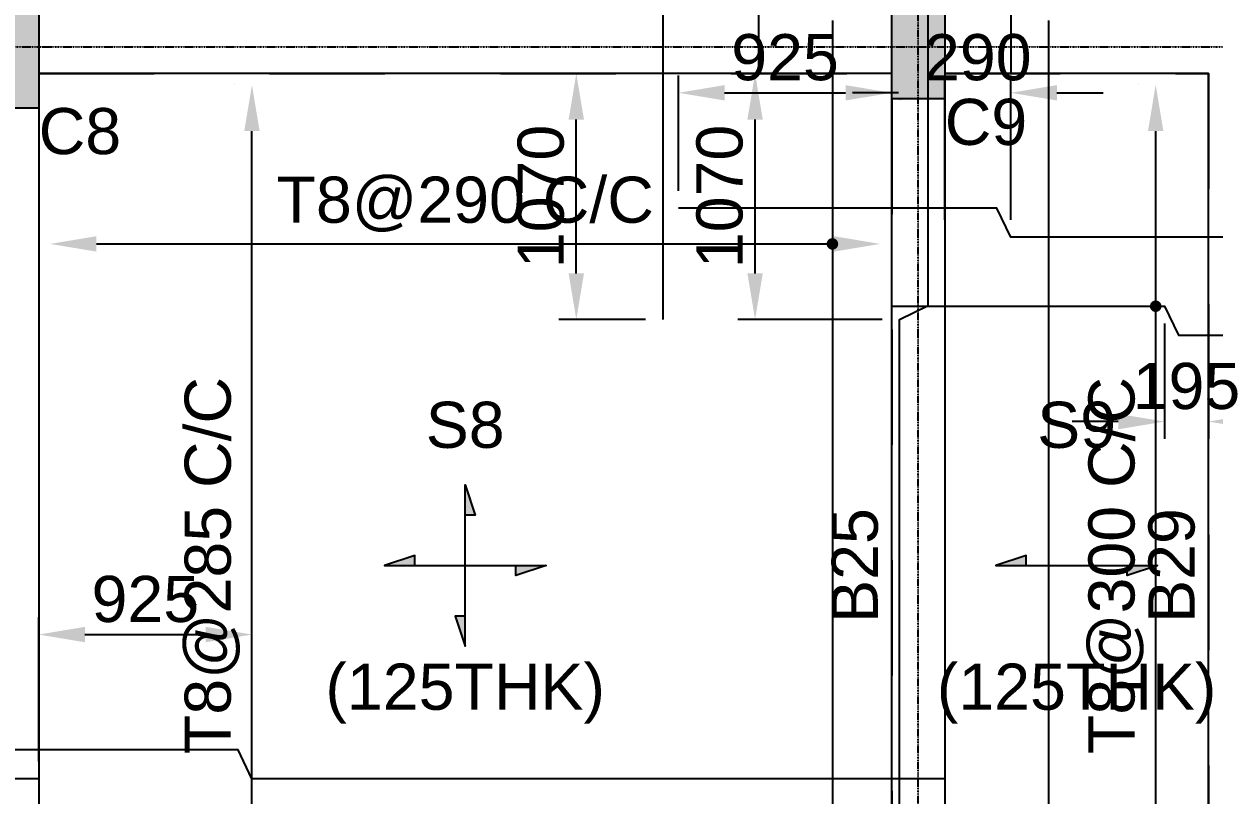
# Model space of a CAD drawing. Header units: inches. Extents: x -816171 to 9366335, y -450961 to 689132.
# Drawn here: x 8800546 to 8805703, y 261852 to 265196 of the extents above; entities that cross this region are included whole.
import ezdxf
from ezdxf.enums import TextEntityAlignment as Align

# ---------------------------------------------------------------- set-up
doc = ezdxf.new("R2010")
doc.units = ezdxf.units.IN
doc.header["$MEASUREMENT"] = 0
doc.linetypes.add('SCCenter', pattern=[1.2, 0.5, -0.3, 0.1, -0.3])
doc.linetypes.add('SCHidden', pattern=[1000, 500, -500])
for name, color, linetype in [('BarLabels', 31, 'Continuous'), ('Beam', 3, 'Continuous'), ('Beam Nos', 7, 'Continuous'), ('Column', 2, 'Continuous'), ('Column Nos', 7, 'Continuous'), ('Dimension', 31, 'Continuous'), ('Grid Line', 8, 'Continuous'), ('Plan Reinforcement', 4, 'Continuous'), ('Slab', 251, 'Continuous'), ('Slab Nos', 7, 'Continuous')]:
    doc.layers.add(name, color=color, linetype=linetype)
doc.styles.add('SC-BBS1', font='SansSerif')
doc.styles.add('SC-BBS2', font='SansSerif')
doc.dimstyles.new('SCDim', dxfattribs={"dimtxt": 200, "dimasz": 200, "dimexe": 75, "dimexo": 75, "dimgap": 50, "dimtad": 1, "dimtoh": 1, "dimdec": 0, "dimzin": 0, "dimdsep": 46, "dimtxsty": 'SC-BBS2', "dimcen": 0.09, "dimclrd": 8, "dimclre": 8, "dimclrt": 31, "dimadec": 0, "dimazin": 0, "dimtfac": 1, "dimtdec": 0, "dimtix": 1, "dimtofl": 0, "dimtmove": 0, "dimatfit": 3, "dimfxl": 1, "dimtolj": 1, "dimtzin": 0, "dimarcsym": 0})

# ---------------------------------------------------------------- blocks, each defined once
blk = doc.blocks.new('*D3272')
at = {"layer": 'DEFPOINTS', "color": 0, "transparency": 16777216}
for p in [(8802939.7, 264980.8), (8803314.7, 264980.8), (8803314.7, 263914.3)]:
    blk.add_point(p, dxfattribs=at)
at = {"layer": 'Dimension', "color": 8, "lineweight": -2, "transparency": 16777216}
for p, q in [((8803239.7, 264980.8), (8802864.7, 264980.8)), ((8802939.7, 264114.3), (8802939.7, 264780.8)), ((8803239.7, 263914.3), (8802864.7, 263914.3))]:
    blk.add_line(p, q, dxfattribs=at)
at = {"layer": 'Dimension', "color": 8, "transparency": 16777216}
for points in [[(8802906.3, 264780.8), (8802973, 264780.8), (8802939.7, 264980.8)], [(8802906.3, 264114.3), (8802973, 264114.3), (8802939.7, 263914.3)]]:
    blk.add_solid(points, dxfattribs=at)
at = {"layer": 'Dimension', "color": 31, "transparency": 16777216, "insert": (8802786.6, 264447.6), "char_height": 200, "attachment_point": 5, "rotation": 90, "style": 'SC-BBS2'}
blk.add_mtext('\\A1;1070', dxfattribs=at)
blk = doc.blocks.new('*D3219')
at = {"layer": 'BarLabels', "color": 8, "lineweight": -2, "transparency": 16777216}
blk.add_line((8800860.9, 264241.8), (8804055.9, 264241.8), dxfattribs=at)
at = {"layer": 'BarLabels', "color": 8, "transparency": 16777216}
for points in [[(8800860.9, 264275.2), (8800860.9, 264208.5), (8800660.9, 264241.8)], [(8804055.9, 264275.2), (8804055.9, 264208.5), (8804255.9, 264241.8)]]:
    blk.add_solid(points, dxfattribs=at)
at = {"layer": 'DEFPOINTS', "color": 0, "transparency": 16777216}
for p in [(8800660.9, 264241.8), (8804255.9, 264241.8), (8804255.9, 264241.8)]:
    blk.add_point(p, dxfattribs=at)
at = {"layer": 'BarLabels', "color": 31, "transparency": 16777216, "insert": (8802458.4, 264413.4), "char_height": 200, "attachment_point": 5, "style": 'SC-BBS2'}
blk.add_mtext('\\A1;T8@290 C/C', dxfattribs=at)
blk = doc.blocks.new('*D3220')
at = {"layer": 'DEFPOINTS', "color": 0, "transparency": 16777216}
for p in [(8803714.1, 264980.8), (8804339.1, 264980.8), (8804339.1, 263914.3)]:
    blk.add_point(p, dxfattribs=at)
at = {"layer": 'Dimension', "color": 8, "lineweight": -2, "transparency": 16777216}
for p, q in [((8804264.1, 264980.8), (8803639.1, 264980.8)), ((8803714.1, 264114.3), (8803714.1, 264780.8)), ((8804264.1, 263914.3), (8803639.1, 263914.3))]:
    blk.add_line(p, q, dxfattribs=at)
at = {"layer": 'Dimension', "color": 8, "transparency": 16777216}
for points in [[(8803680.8, 264780.8), (8803747.4, 264780.8), (8803714.1, 264980.8)], [(8803680.8, 264114.3), (8803747.4, 264114.3), (8803714.1, 263914.3)]]:
    blk.add_solid(points, dxfattribs=at)
at = {"layer": 'Dimension', "color": 31, "transparency": 16777216, "insert": (8803561.1, 264447.6), "char_height": 200, "attachment_point": 5, "rotation": 90, "style": 'SC-BBS2'}
blk.add_mtext('\\A1;1070', dxfattribs=at)
blk = doc.blocks.new('*D3222')
at = {"layer": 'BarLabels', "color": 8, "lineweight": -2, "transparency": 16777216}
blk.add_line((8800860.9, 264241.8), (8804055.9, 264241.8), dxfattribs=at)
at = {"layer": 'BarLabels', "color": 8, "transparency": 16777216}
for points in [[(8800860.9, 264275.2), (8800860.9, 264208.5), (8800660.9, 264241.8)], [(8804055.9, 264275.2), (8804055.9, 264208.5), (8804255.9, 264241.8)]]:
    blk.add_solid(points, dxfattribs=at)
at = {"layer": 'DEFPOINTS', "color": 0, "transparency": 16777216}
for p in [(8800660.9, 264241.8), (8804255.9, 264241.8), (8804255.9, 264241.8)]:
    blk.add_point(p, dxfattribs=at)
at = {"layer": 'BarLabels', "color": 31, "transparency": 16777216, "insert": (8802458.4, 264413.4), "char_height": 200, "attachment_point": 5, "style": 'SC-BBS2'}
blk.add_mtext('\\A1;T8@290 C/C', dxfattribs=at)
blk = doc.blocks.new('*D3225')
at = {"layer": 'BarLabels', "color": 8, "lineweight": -2, "transparency": 16777216}
for p, q in [((8801459.7, 264930.8), (8801459.7, 264930.8)), ((8801534.7, 260964.8), (8801534.7, 264730.8)), ((8801459.7, 260764.8), (8801459.7, 260764.8))]:
    blk.add_line(p, q, dxfattribs=at)
at = {"layer": 'BarLabels', "color": 8, "transparency": 16777216}
for points in [[(8801501.3, 264730.8), (8801568, 264730.8), (8801534.7, 264930.8)], [(8801501.3, 260964.8), (8801568, 260964.8), (8801534.7, 260764.8)]]:
    blk.add_solid(points, dxfattribs=at)
at = {"layer": 'DEFPOINTS', "color": 0, "transparency": 16777216}
for p in [(8801534.7, 264930.8), (8801534.7, 264930.8), (8801534.7, 260764.8)]:
    blk.add_point(p, dxfattribs=at)
at = {"layer": 'BarLabels', "color": 31, "transparency": 16777216, "insert": (8801363.1, 262847.8), "char_height": 200, "attachment_point": 5, "rotation": 90, "style": 'SC-BBS2'}
blk.add_mtext('\\A1;T8@285 C/C', dxfattribs=at)
blk = doc.blocks.new('*D3226')
at = {"layer": 'DEFPOINTS', "color": 0, "transparency": 16777216}
for p in [(8801534.7, 262548.6), (8800610.9, 261923.6), (8801534.7, 261923.6)]:
    blk.add_point(p, dxfattribs=at)
at = {"layer": 'Dimension', "color": 8, "lineweight": -2, "transparency": 16777216}
for p, q in [((8800610.9, 261998.6), (8800610.9, 262623.6)), ((8801534.7, 261998.6), (8801534.7, 262623.6)), ((8800810.9, 262548.6), (8801334.7, 262548.6))]:
    blk.add_line(p, q, dxfattribs=at)
at = {"layer": 'Dimension', "color": 8, "transparency": 16777216}
for points in [[(8800810.9, 262581.9), (8800810.9, 262515.2), (8800610.9, 262548.6)], [(8801334.7, 262581.9), (8801334.7, 262515.2), (8801534.7, 262548.6)]]:
    blk.add_solid(points, dxfattribs=at)
at = {"layer": 'Dimension', "color": 31, "transparency": 16777216, "insert": (8801072.8, 262701.6), "char_height": 200, "attachment_point": 5, "style": 'SC-BBS2'}
blk.add_mtext('\\A1;925', dxfattribs=at)
blk = doc.blocks.new('*D3228')
at = {"layer": 'BarLabels', "color": 8, "lineweight": -2, "transparency": 16777216}
for p, q in [((8801459.7, 264930.8), (8801459.7, 264930.8)), ((8801534.7, 260964.8), (8801534.7, 264730.8)), ((8801459.7, 260764.8), (8801459.7, 260764.8))]:
    blk.add_line(p, q, dxfattribs=at)
at = {"layer": 'BarLabels', "color": 8, "transparency": 16777216}
for points in [[(8801501.3, 264730.8), (8801568, 264730.8), (8801534.7, 264930.8)], [(8801501.3, 260964.8), (8801568, 260964.8), (8801534.7, 260764.8)]]:
    blk.add_solid(points, dxfattribs=at)
at = {"layer": 'DEFPOINTS', "color": 0, "transparency": 16777216}
for p in [(8801534.7, 264930.8), (8801534.7, 264930.8), (8801534.7, 260764.8)]:
    blk.add_point(p, dxfattribs=at)
at = {"layer": 'BarLabels', "color": 31, "transparency": 16777216, "insert": (8801363.1, 262847.8), "char_height": 200, "attachment_point": 5, "rotation": 90, "style": 'SC-BBS2'}
blk.add_mtext('\\A1;T8@285 C/C', dxfattribs=at)
blk = doc.blocks.new('*D3229')
at = {"layer": 'DEFPOINTS', "color": 0, "transparency": 16777216}
for p in [(8805487.6, 263971.8), (8805677.9, 263971.8), (8805677.9, 263471.8)]:
    blk.add_point(p, dxfattribs=at)
at = {"layer": 'Dimension', "color": 8, "lineweight": -2, "transparency": 16777216}
for p, q in [((8805487.6, 263896.8), (8805487.6, 263396.8)), ((8805677.9, 263896.8), (8805677.9, 263396.8)), ((8805287.6, 263471.8), (8805087.6, 263471.8)), ((8805877.9, 263471.8), (8806077.9, 263471.8))]:
    blk.add_line(p, q, dxfattribs=at)
at = {"layer": 'Dimension', "color": 8, "transparency": 16777216}
for points in [[(8805287.6, 263505.1), (8805287.6, 263438.5), (8805487.6, 263471.8)], [(8805877.9, 263505.1), (8805877.9, 263438.5), (8805677.9, 263471.8)]]:
    blk.add_solid(points, dxfattribs=at)
at = {"layer": 'Dimension', "color": 31, "transparency": 16777216, "insert": (8805582.7, 263624.8), "char_height": 200, "attachment_point": 5, "style": 'SC-BBS2'}
blk.add_mtext('\\A1;195', dxfattribs=at)
blk = doc.blocks.new('*D3230')
at = {"layer": 'BarLabels', "color": 8, "lineweight": -2, "transparency": 16777216}
for p, q in [((8805374.5, 264930.8), (8805374.5, 264930.8)), ((8805449.5, 260964.8), (8805449.5, 264730.8)), ((8805374.5, 260764.8), (8805374.5, 260764.8))]:
    blk.add_line(p, q, dxfattribs=at)
at = {"layer": 'BarLabels', "color": 8, "transparency": 16777216}
for points in [[(8805416.2, 264730.8), (8805482.8, 264730.8), (8805449.5, 264930.8)], [(8805416.2, 260964.8), (8805482.8, 260964.8), (8805449.5, 260764.8)]]:
    blk.add_solid(points, dxfattribs=at)
at = {"layer": 'DEFPOINTS', "color": 0, "transparency": 16777216}
for p in [(8805449.5, 264930.8), (8805449.5, 264930.8), (8805449.5, 260764.8)]:
    blk.add_point(p, dxfattribs=at)
at = {"layer": 'BarLabels', "color": 31, "transparency": 16777216, "insert": (8805278, 262847.8), "char_height": 200, "attachment_point": 5, "rotation": 90, "style": 'SC-BBS2'}
blk.add_mtext('\\A1;T8@300 C/C', dxfattribs=at)
blk = doc.blocks.new('*D3231')
at = {"layer": 'DEFPOINTS', "color": 0, "transparency": 16777216}
for p in [(8804821.4, 264896.8), (8804535.9, 264271.8), (8804821.4, 264271.8)]:
    blk.add_point(p, dxfattribs=at)
at = {"layer": 'Dimension', "color": 8, "lineweight": -2, "transparency": 16777216}
for p, q in [((8804535.9, 264346.8), (8804535.9, 264971.8)), ((8804821.4, 264346.8), (8804821.4, 264971.8)), ((8804335.9, 264896.8), (8804135.9, 264896.8)), ((8805021.4, 264896.8), (8805221.4, 264896.8))]:
    blk.add_line(p, q, dxfattribs=at)
at = {"layer": 'Dimension', "color": 8, "transparency": 16777216}
for points in [[(8804335.9, 264930.1), (8804335.9, 264863.5), (8804535.9, 264896.8)], [(8805021.4, 264930.1), (8805021.4, 264863.5), (8804821.4, 264896.8)]]:
    blk.add_solid(points, dxfattribs=at)
at = {"layer": 'Dimension', "color": 31, "transparency": 16777216, "insert": (8804678.7, 265049.8), "char_height": 200, "attachment_point": 5, "style": 'SC-BBS2'}
blk.add_mtext('\\A1;290', dxfattribs=at)
blk = doc.blocks.new('*D3232')
at = {"layer": 'DEFPOINTS', "color": 0, "transparency": 16777216}
for p in [(8804305.9, 264896.8), (8803382.2, 264396.8), (8804305.9, 264396.8)]:
    blk.add_point(p, dxfattribs=at)
at = {"layer": 'Dimension', "color": 8, "lineweight": -2, "transparency": 16777216}
for p, q in [((8803382.2, 264471.8), (8803382.2, 264971.8)), ((8804305.9, 264471.8), (8804305.9, 264971.8)), ((8803582.2, 264896.8), (8804105.9, 264896.8))]:
    blk.add_line(p, q, dxfattribs=at)
at = {"layer": 'Dimension', "color": 8, "transparency": 16777216}
for points in [[(8803582.2, 264930.1), (8803582.2, 264863.5), (8803382.2, 264896.8)], [(8804105.9, 264930.1), (8804105.9, 264863.5), (8804305.9, 264896.8)]]:
    blk.add_solid(points, dxfattribs=at)
at = {"layer": 'Dimension', "color": 31, "transparency": 16777216, "insert": (8803844, 265049.8), "char_height": 200, "attachment_point": 5, "style": 'SC-BBS2'}
blk.add_mtext('\\A1;925', dxfattribs=at)
blk = doc.blocks.new('*D3233')
at = {"layer": 'BarLabels', "color": 8, "lineweight": -2, "transparency": 16777216}
for p, q in [((8805374.5, 264930.8), (8805374.5, 264930.8)), ((8805449.5, 260964.8), (8805449.5, 264730.8)), ((8805374.5, 260764.8), (8805374.5, 260764.8))]:
    blk.add_line(p, q, dxfattribs=at)
at = {"layer": 'BarLabels', "color": 8, "transparency": 16777216}
for points in [[(8805416.2, 264730.8), (8805482.8, 264730.8), (8805449.5, 264930.8)], [(8805416.2, 260964.8), (8805482.8, 260964.8), (8805449.5, 260764.8)]]:
    blk.add_solid(points, dxfattribs=at)
at = {"layer": 'DEFPOINTS', "color": 0, "transparency": 16777216}
for p in [(8805449.5, 264930.8), (8805449.5, 264930.8), (8805449.5, 260764.8)]:
    blk.add_point(p, dxfattribs=at)
at = {"layer": 'BarLabels', "color": 31, "transparency": 16777216, "insert": (8805278, 262847.8), "char_height": 200, "attachment_point": 5, "rotation": 90, "style": 'SC-BBS2'}
blk.add_mtext('\\A1;T8@300 C/C', dxfattribs=at)

msp = doc.modelspace()

# ---------------------------------------------------------------- hatches: boundary and pattern name
at = {"layer": 'Column'}
for points in [[(8800610.91634, 264830.80854), (8800380.91634, 264830.80854), (8800380.91634, 265360.80854), (8800610.91634, 265360.80854)], [(8804535.91634, 264870.80854), (8804305.91634, 264870.80854), (8804305.91634, 265320.80854), (8804535.91634, 265320.80854)]]:
    msp.add_hatch(color=256, dxfattribs=at).paths.add_polyline_path(points, flags=0)
at = {"layer": 'Slab Nos'}
for points in [[(8802458.41634, 263197.80854), (8802502.16634, 263066.55854), (8802458.41634, 263066.55854)], [(8802239.66634, 262847.80854), (8802239.66634, 262891.55854), (8802108.41634, 262847.80854)], [(8804888.16634, 262847.80854), (8804888.16634, 262891.55854), (8804756.91634, 262847.80854)], [(8802808.41634, 262847.80854), (8802677.16634, 262804.05854), (8802677.16634, 262847.80854)], [(8805456.91634, 262847.80854), (8805325.66634, 262804.05854), (8805325.66634, 262847.80854)], [(8802458.41634, 262629.05854), (8802414.66634, 262629.05854), (8802458.41634, 262497.80854)]]:
    msp.add_hatch(color=256, dxfattribs=at).paths.add_polyline_path(points, flags=0)

# ---------------------------------------------------------------- linework, layer by layer
at = {"layer": 'BarLabels', "color": 8, "const_width": 25}
for points in [[(8804036.59494, 264241.81854, 1), (8804061.59494, 264241.81854, 1)], [(8804036.59494, 264241.81854, 1), (8804061.59494, 264241.81854, 1)], [(8805437.01634, 263971.80854, 1), (8805462.01634, 263971.80854, 1)], [(8805437.01634, 263971.80854, 1), (8805462.01634, 263971.80854, 1)]]:
    msp.add_lwpolyline(points, format="xyb", close=True, dxfattribs=at)
at = {"layer": 'Beam', "linetype": 'SCHidden'}
for p, q in [((8800610.91634, 264980.80854), (8804305.91634, 264980.80854)), ((8804535.91634, 264980.80854), (8805677.91634, 264980.80854)), ((8805677.91634, 264980.80854), (8805677.91634, 260714.80854)), ((8804305.91634, 264870.80854), (8804305.91634, 260824.80854)), ((8804535.91634, 264870.80854), (8804535.91634, 260824.80854)), ((8800610.91634, 264830.80854), (8800610.91634, 260864.80854))]:
    msp.add_line(p, q, dxfattribs=at)
at = {"layer": 'Column'}
for points in [[(8800610.91634, 264830.80854), (8800380.91634, 264830.80854), (8800380.91634, 265360.80854), (8800610.91634, 265360.80854)], [(8804535.91634, 264870.80854), (8804305.91634, 264870.80854), (8804305.91634, 265320.80854), (8804535.91634, 265320.80854)]]:
    msp.add_lwpolyline(points, close=True, dxfattribs=at)
at = {"layer": 'Grid Line', "linetype": 'SCCenter'}
for p, q in [((8804420.91634, 255965.80854), (8804420.91634, 277653.80854)), ((8794071.91634, 265095.80854), (8808292.91634, 265095.80854))]:
    msp.add_line(p, q, dxfattribs=at)
at = {"layer": 'Plan Reinforcement'}
for points in [[(8803729.66634, 264980.80854), (8803729.66634, 268838.55854), (8803854.66634, 268898.55854), (8803854.66634, 271468.05854)], [(8803439.66634, 270277.80854), (8803439.66634, 266420.05854), (8803314.66634, 266360.05854), (8803314.66634, 263914.30854)], [(8804821.41134, 270277.80854), (8804821.41134, 264980.80854)], [(8804339.09494, 260484.80854), (8804339.09494, 263914.30854), (8804464.09494, 263974.30854), (8804464.09494, 266420.05854)], [(8804049.09494, 265210.80854), (8804049.09494, 261781.30854), (8803924.09494, 261721.30854), (8803924.09494, 260008.80854)], [(8804984.55134, 265210.80854), (8804984.55134, 260484.80854)], [(8805857.91634, 264271.80854), (8804821.41634, 264271.80854), (8804761.41634, 264396.80854), (8803382.16634, 264396.80854)], [(8804305.91634, 263971.80854), (8805487.58301, 263971.80854), (8805547.58301, 263846.80854), (8805857.91634, 263846.80854)], [(8800610.91634, 261923.30104), (8797302.58301, 261923.30104), (8797242.58301, 262048.30104), (8796506.91634, 262048.30104)], [(8804535.91634, 261923.55104), (8801534.66634, 261923.55104), (8801474.66634, 262048.55104), (8799457.41634, 262048.55104)]]:
    msp.add_lwpolyline(points, dxfattribs=at)
at = {"layer": 'Slab'}
for points in [[(8804305.91634, 260714.80854), (8804305.91634, 260824.80854), (8804305.91634, 264870.80854), (8804305.91634, 264980.80854), (8800610.91634, 264980.80854), (8800610.91634, 264830.80854), (8800610.91634, 260864.80854), (8800610.91634, 260714.80854)], [(8805677.91634, 260714.80854), (8805677.91634, 264980.80854), (8804535.91634, 264980.80854), (8804535.91634, 264870.80854), (8804535.91634, 260824.80854), (8804535.91634, 260714.80854)]]:
    msp.add_lwpolyline(points, close=True, dxfattribs=at)
at = {"layer": 'Slab Nos'}
for points in [[(8802458.41634, 262629.05854), (8802414.66634, 262629.05854), (8802458.41634, 262497.80854), (8802458.41634, 263197.80854), (8802502.16634, 263066.55854), (8802458.41634, 263066.55854)], [(8802239.66634, 262847.80854), (8802239.66634, 262891.55854), (8802108.41634, 262847.80854), (8802808.41634, 262847.80854), (8802677.16634, 262804.05854), (8802677.16634, 262847.80854)], [(8804888.16634, 262847.80854), (8804888.16634, 262891.55854), (8804756.91634, 262847.80854), (8805456.91634, 262847.80854), (8805325.66634, 262804.05854), (8805325.66634, 262847.80854)]]:
    msp.add_lwpolyline(points, dxfattribs=at)

# ---------------------------------------------------------------- texts
at = {"layer": 'Beam Nos', "style": 'SC-BBS1'}
for s, p in [('B25', (8804305.91634, 262847.80854)), ('B29', (8805677.91634, 262847.80854))]:
    msp.add_text(s, height=200, rotation=90, dxfattribs=at).set_placement(p, align=Align.BOTTOM_CENTER)
at = {"layer": 'Column Nos', "style": 'SC-BBS2'}
for s, p in [('C9', (8804535.91634, 264870.80854)), ('C8', (8800610.91634, 264830.80854))]:
    msp.add_text(s, height=200, dxfattribs=at).set_placement(p, align=Align.TOP_LEFT)
at = {"layer": 'Slab Nos', "style": 'SC-BBS2'}
for s, p in [('S8', (8802458.41634, 263297.80854)), ('S9', (8805106.91634, 263297.80854))]:
    msp.add_text(s, height=200, dxfattribs=at).set_placement(p, align=Align.BOTTOM_CENTER)
for p in [(8802458.41634, 262297.80854), (8805106.91634, 262297.80854)]:
    msp.add_text('(125THK)', height=200, dxfattribs=at).set_placement(p, align=Align.MIDDLE)

# ---------------------------------------------------------------- dimensions: what is measured, and where the dimension line sits
at = {"layer": 'BarLabels'}
for base, p1, p2, angle, text, picture, middle in [((8801534.65634, 264930.80854), (8801534.65634, 260764.80854), (8801534.65634, 264930.80854), 90, 'T8@285 C/C', '*D3225', (8801534.65634, 262847.80854)), ((8801534.65634, 264930.80854), (8801534.65634, 260764.80854), (8801534.65634, 264930.80854), 90, 'T8@285 C/C', '*D3228', (8801534.65634, 262847.80854)), ((8805449.51634, 264930.80854), (8805449.51634, 260764.80854), (8805449.51634, 264930.80854), 90, 'T8@300 C/C', '*D3230', (8805449.51634, 262847.80854)), ((8805449.51634, 264930.80854), (8805449.51634, 260764.80854), (8805449.51634, 264930.80854), 90, 'T8@300 C/C', '*D3233', (8805449.51634, 262847.80854)), ((8804255.91634, 264241.81854), (8800660.91634, 264241.81854), (8804255.91634, 264241.81854), 0, 'T8@290 C/C', '*D3219', (8802458.41634, 264241.81854)), ((8804255.91634, 264241.81854), (8800660.91634, 264241.81854), (8804255.91634, 264241.81854), 0, 'T8@290 C/C', '*D3222', (8802458.41634, 264241.81854))]:
    dim = msp.add_linear_dim(base=base, p1=p1, p2=p2, angle=angle, text=text, dimstyle='SCDim', override={"dimjust": 0}, dxfattribs=at)
    dim.commit()
    dim.dimension.update_dxf_attribs({"geometry": picture, "text_midpoint": middle, "dimtype": 161})
at = {"layer": 'Dimension'}
for base, p1, p2, angle, text, picture, middle in [((8804305.91634, 264896.80854), (8803382.16634, 264396.80854), (8804305.91634, 264396.80854), 0, '925', '*D3232', (8803844.04134, 264896.80854)), ((8804821.41634, 264896.80854), (8804535.91634, 264271.80854), (8804821.41634, 264271.80854), 0, '290', '*D3231', (8804678.66634, 264896.80854)), ((8802939.66634, 264980.80854), (8803314.66634, 263914.30854), (8803314.66634, 264980.80854), 90, '1070', '*D3272', (8802939.66634, 264447.55854)), ((8803714.09494, 264980.80854), (8804339.09494, 263914.30854), (8804339.09494, 264980.80854), 90, '1070', '*D3220', (8803714.09494, 264447.55854)), ((8805677.91634, 263471.80854), (8805487.58304, 263971.80854), (8805677.91634, 263971.80854), 0, '195', '*D3229', (8805582.74969, 263471.80854)), ((8801534.66634, 262548.55104), (8800610.91634, 261923.55104), (8801534.66634, 261923.55104), 0, '925', '*D3226', (8801072.79134, 262548.55104))]:
    dim = msp.add_linear_dim(base=base, p1=p1, p2=p2, angle=angle, text=text, dimstyle='SCDim', override={"dimjust": 0}, dxfattribs=at)
    dim.commit()
    dim.dimension.update_dxf_attribs({"geometry": picture, "text_midpoint": middle, "dimtype": 161})

doc.saveas('drawing.dxf')
